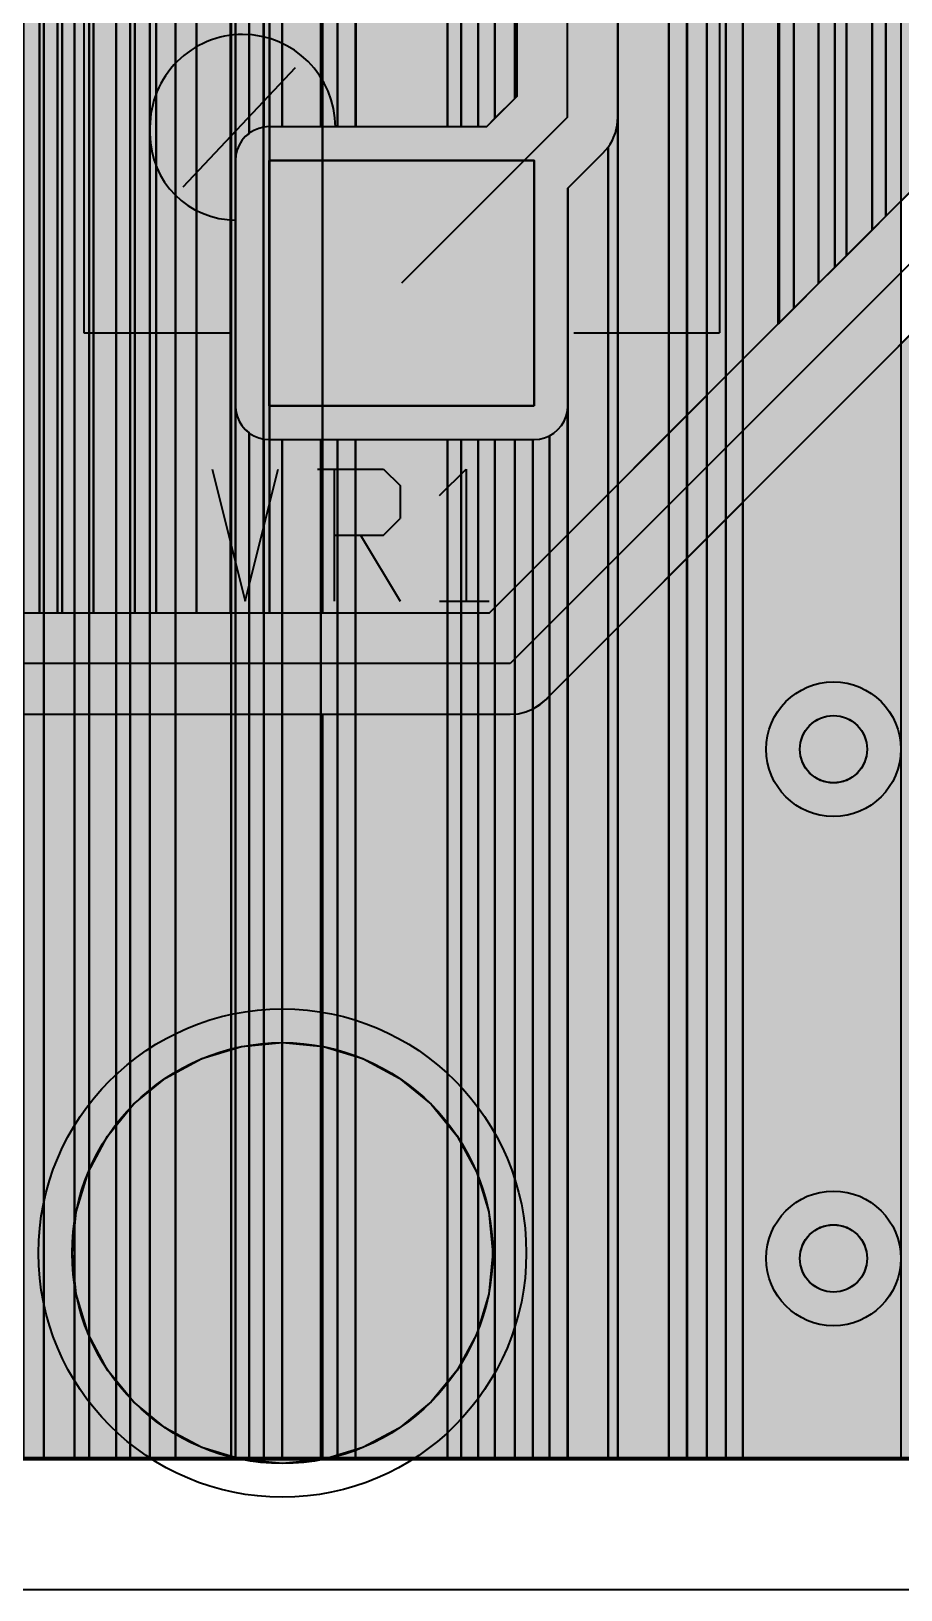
# Model space of a CAD drawing. Header units: millimetres. Extents: x 2 to 110, y 3 to 56.
# Drawn here: x 53.55 to 60.11, y 2.56 to 14.31 of the extents above; entities that cross this region are included whole.
import ezdxf

# ---------------------------------------------------------------- set-up
doc = ezdxf.new("R2010")
doc.units = ezdxf.units.MM
for name, color, linetype in [('bottom_copper', 7, 'Continuous'), ('bottom_silk', 7, 'Continuous'), ('drill_plated', 7, 'Continuous'), ('outline', 7, 'Continuous'), ('top_copper', 7, 'Continuous'), ('top_silk', 7, 'Continuous')]:
    doc.layers.add(name, color=color, linetype=linetype)

# ---------------------------------------------------------------- blocks, each defined once
blk = doc.blocks.new('Block31007')
at = {"layer": 'bottom_copper', "lineweight": 40}
blk.add_hatch(color=7, dxfattribs=at).paths.add_polyline_path([(0, 0), (-5.282, 0), (-5.282, 5.625), (-3.88, 5.625), (-3.865, 5.624), (-3.806, 5.628), (-3.747, 5.643), (-3.692, 5.665), (-3.641, 5.697), (-3.595, 5.736), (-3.585, 5.747), (-0.05, 9.282), (-0.039, 9.292), (0, 9.337), (0, 0)], flags=0)
at = {"layer": 'bottom_copper', "color": 7, "lineweight": 40}
blk.add_lwpolyline([(0, 0), (-5.282, 0), (-5.282, 5.625), (-3.88, 5.625), (-3.865, 5.624), (-3.806, 5.628), (-3.747, 5.643), (-3.692, 5.665), (-3.641, 5.697), (-3.595, 5.736), (-3.585, 5.747), (-0.05, 9.282), (-0.039, 9.292), (0, 9.337), (0, 0)], close=True, dxfattribs=at)
blk = doc.blocks.new('Block32662')
at = {"layer": 'bottom_copper', "lineweight": 40}
for points in [[(0, 0), (-2.181, -2.181), (-3.44, -2.181), (-3.44, 42.867), (0, 42.867), (0, 0)], [(0.006, 0.006), (0, 0), (0, 41.252), (0.006, 41.179), (0.006, 0.006)], [(0.117, 0.117), (0.006, 0.006), (0.006, 33.76), (0.018, 33.601), (0.056, 33.445), (0.117, 33.297), (0.117, 0.117)], [(0.304, 0.304), (0.117, 0.117), (0.117, 33.297), (0.2, 33.161), (0.304, 33.039), (0.304, 0.304)], [(0.426, 0.426), (0.304, 0.304), (0.304, 33.039), (0.426, 32.935), (0.426, 0.426)], [(0.514, 0.514), (0.426, 0.426), (0.426, 32.935), (0.514, 32.882), (0.514, 0.514)], [(0.708, 0.708), (0.514, 0.514), (0.514, 12.932), (0.526, 12.773), (0.564, 12.617), (0.625, 12.469), (0.708, 12.333), (0.708, 0.708)], [(0.812, 0.812), (0.708, 0.708), (0.708, 12.333), (0.812, 12.211), (0.812, 0.812)], [(1.025, 1.025), (0.812, 0.812), (0.812, 12.211), (0.934, 12.107), (1.025, 12.052), (1.025, 1.025)]]:
    blk.add_hatch(color=7, dxfattribs=at).paths.add_polyline_path(points, flags=0)
at = {"layer": 'bottom_copper', "color": 7, "lineweight": 40}
for points in [[(0, 0), (-2.181, -2.181), (-3.44, -2.181), (-3.44, 42.867), (0, 42.867), (0, 0)], [(0.006, 0.006), (0, 0), (0, 41.252), (0.006, 41.179), (0.006, 0.006)], [(0.117, 0.117), (0.006, 0.006), (0.006, 33.76), (0.018, 33.601), (0.056, 33.445), (0.117, 33.297), (0.117, 0.117)], [(0.304, 0.304), (0.117, 0.117), (0.117, 33.297), (0.2, 33.161), (0.304, 33.039), (0.304, 0.304)], [(0.426, 0.426), (0.304, 0.304), (0.304, 33.039), (0.426, 32.935), (0.426, 0.426)], [(0.514, 0.514), (0.426, 0.426), (0.426, 32.935), (0.514, 32.882), (0.514, 0.514)], [(0.708, 0.708), (0.514, 0.514), (0.514, 12.932), (0.526, 12.773), (0.564, 12.617), (0.625, 12.469), (0.708, 12.333), (0.708, 0.708)], [(0.812, 0.812), (0.708, 0.708), (0.708, 12.333), (0.812, 12.211), (0.812, 0.812)], [(1.025, 1.025), (0.812, 0.812), (0.812, 12.211), (0.934, 12.107), (1.025, 12.052), (1.025, 1.025)]]:
    blk.add_lwpolyline(points, close=True, dxfattribs=at)
blk = doc.blocks.new('Block32847')
at = {"layer": 'bottom_copper', "lineweight": 40}
for points in [[(1.2554, 0), (0.8566, 0), (0.8566, 45.048), (1.2554, 45.048), (1.2554, 0)], [(0.8566, 0), (0.8099, 0), (0.8099, 21.0721), (0.8472, 21.2276), (0.8566, 21.387), (0.8566, 0)], [(0.8099, 0), (0.5612, 0), (0.5612, 20.6664), (0.6651, 20.788), (0.7487, 20.9243), (0.8099, 21.0721), (0.8099, 0)], [(0.5612, 0), (0.3033, 0), (0.3033, 20.4789), (0.4396, 20.5625), (0.5612, 20.6664), (0.5612, 0)], [(0.3033, 0), (0, 0), (0, 20.3804), (0.1555, 20.4177), (0.3033, 20.4789), (0.3033, 0)], [(0, 0), (-0.161, 0), (-0.161, 20.368), (-0.1594, 20.3679), (0, 20.3804), (0, 0)]]:
    blk.add_hatch(color=7, dxfattribs=at).paths.add_polyline_path(points, flags=0)
at = {"layer": 'bottom_copper', "color": 7, "lineweight": 40}
for points in [[(1.2554, 0), (0.8566, 0), (0.8566, 45.048), (1.2554, 45.048), (1.2554, 0)], [(0.8566, 0), (0.8099, 0), (0.8099, 21.0721), (0.8472, 21.2276), (0.8566, 21.387), (0.8566, 0)], [(0.8099, 0), (0.5612, 0), (0.5612, 20.6664), (0.6651, 20.788), (0.7487, 20.9243), (0.8099, 21.0721), (0.8099, 0)], [(0.5612, 0), (0.3033, 0), (0.3033, 20.4789), (0.4396, 20.5625), (0.5612, 20.6664), (0.5612, 0)], [(0.3033, 0), (0, 0), (0, 20.3804), (0.1555, 20.4177), (0.3033, 20.4789), (0.3033, 0)], [(0, 0), (-0.161, 0), (-0.161, 20.368), (-0.1594, 20.3679), (0, 20.3804), (0, 0)]]:
    blk.add_lwpolyline(points, close=True, dxfattribs=at)
blk = doc.blocks.new('Block33519')
at = {"layer": 'bottom_copper', "lineweight": 40}
for points in [[(1.012, 0), (0.777, 0), (0.777, 20.532), (0.864, 20.479), (1.012, 20.418), (1.012, 0)], [(1.325, 0), (1.012, 0), (1.012, 20.418), (1.167, 20.38), (1.325, 20.368), (1.325, 0)], [(0.777, 0), (0.741, 0), (0.741, 13.369), (0.77, 13.485), (0.777, 13.605), (0.777, 0)], [(0.741, 0), (0.606, 0), (0.606, 13.124), (0.633, 13.156), (0.696, 13.258), (0.741, 13.369), (0.741, 0)], [(0.606, 0), (0.464, 0), (0.464, 12.987), (0.555, 13.065), (0.606, 13.124), (0.606, 0)]]:
    blk.add_hatch(color=7, dxfattribs=at).paths.add_polyline_path(points, flags=0)
at = {"layer": 'bottom_copper', "color": 7, "lineweight": 40}
for points in [[(1.012, 0), (0.777, 0), (0.777, 20.532), (0.864, 20.479), (1.012, 20.418), (1.012, 0)], [(1.325, 0), (1.012, 0), (1.012, 20.418), (1.167, 20.38), (1.325, 20.368), (1.325, 0)], [(0.777, 0), (0.741, 0), (0.741, 13.369), (0.77, 13.485), (0.777, 13.605), (0.777, 0)], [(0.741, 0), (0.606, 0), (0.606, 13.124), (0.633, 13.156), (0.696, 13.258), (0.741, 13.369), (0.741, 0)], [(0.606, 0), (0.464, 0), (0.464, 12.987), (0.555, 13.065), (0.606, 13.124), (0.606, 0)]]:
    blk.add_lwpolyline(points, close=True, dxfattribs=at)
blk = doc.blocks.new('Block93553')
at = {"layer": 'top_copper', "lineweight": 40}
for points in [[(0.288, 0), (0.138, 0), (0.138, 14.356), (0.172, 14.335), (0.209, 14.32), (0.248, 14.31), (0.288, 14.307), (0.288, 0)], [(0.521, 0), (0.288, 0), (0.288, 14.307), (0.298, 14.308), (0.521, 14.308), (0.521, 0)], [(3.335, 10.039), (2.645, 10.039), (2.645, 14.308), (3.335, 14.308), (3.335, 10.039)], [(0.632, 0), (0.521, 0), (0.521, 12.848), (0.525, 12.788), (0.538, 12.73), (0.562, 12.675), (0.593, 12.623), (0.632, 12.578), (0.632, 0)], [(0.835, 0), (0.632, 0), (0.632, 12.578), (0.655, 12.558), (0.669, 12.543), (0.835, 12.376), (0.835, 0)], [(5.294, 0), (5.145, 0), (5.145, 11.629), (5.294, 11.629), (5.294, 0)], [(5.438, 0), (5.294, 0), (5.294, 11.629), (5.438, 11.629), (5.438, 0)], [(5.565, 0), (5.438, 0), (5.438, 11.629), (5.565, 11.629), (5.565, 0)], [(6.759, 0), (5.565, 0), (5.565, 11.629), (6.759, 11.629), (6.759, 0)], [(0.94, 0), (0.835, 0), (0.835, 11.085), (0.838, 11.045), (0.848, 11.006), (0.863, 10.969), (0.884, 10.935), (0.91, 10.905), (0.94, 10.879), (0.94, 0)], [(2.645, 10.039), (2.642, 10.039), (2.642, 11.045), (2.645, 11.085), (2.645, 10.039)], [(3.44, 10.039), (3.335, 10.039), (3.335, 11.085), (3.338, 11.045), (3.348, 11.006), (3.363, 10.969), (3.384, 10.935), (3.41, 10.905), (3.44, 10.879), (3.44, 10.039)], [(5.145, 0), (5.142, 0), (5.142, 11.045), (5.145, 11.085), (5.145, 0)], [(2.642, 10.039), (2.506, 10.039), (2.506, 10.858), (2.54, 10.879), (2.57, 10.905), (2.596, 10.935), (2.617, 10.969), (2.632, 11.006), (2.642, 11.045), (2.642, 10.039)], [(5.142, 0), (5.006, 0), (5.006, 10.858), (5.04, 10.879), (5.07, 10.905), (5.096, 10.935), (5.117, 10.969), (5.132, 11.006), (5.142, 11.045), (5.142, 0)], [(1.09, 0), (0.94, 0), (0.94, 10.879), (0.974, 10.858), (1.011, 10.843), (1.05, 10.833), (1.09, 10.83), (1.09, 0)], [(1.283, 0), (1.09, 0), (1.09, 10.83), (1.1, 10.831), (1.283, 10.831), (1.283, 0)], [(1.704, 0), (1.283, 0), (1.283, 10.831), (1.704, 10.831), (1.704, 0)], [(1.735, 0), (1.704, 0), (1.704, 10.831), (1.735, 10.831), (1.735, 0)], [(1.838, 9.989), (1.81, 9.965), (1.784, 9.935), (1.763, 9.901), (1.748, 9.864), (1.738, 9.825), (1.735, 9.785), (1.735, 10.831), (1.838, 10.831), (1.838, 9.989)], [(1.95, 10.037), (1.911, 10.027), (1.874, 10.012), (1.84, 9.991), (1.838, 9.989), (1.838, 10.831), (1.95, 10.831), (1.95, 10.037)], [(2.088, 10.039), (2, 10.039), (1.99, 10.04), (1.95, 10.037), (1.95, 10.831), (2.088, 10.831), (2.088, 10.039)], [(2.38, 10.039), (2.088, 10.039), (2.088, 10.831), (2.38, 10.831), (2.38, 10.039)], [(2.506, 10.039), (2.38, 10.039), (2.38, 10.831), (2.39, 10.83), (2.43, 10.833), (2.469, 10.843), (2.506, 10.858), (2.506, 10.039)], [(3.568, 10.039), (3.44, 10.039), (3.44, 10.879), (3.474, 10.858), (3.511, 10.843), (3.55, 10.833), (3.568, 10.832), (3.568, 10.039)], [(3.694, 10.103), (3.63, 10.039), (3.568, 10.039), (3.568, 10.832), (3.59, 10.83), (3.6, 10.831), (3.694, 10.831), (3.694, 10.103)], [(3.844, 10.253), (3.694, 10.103), (3.694, 10.831), (3.844, 10.831), (3.844, 10.253)], [(3.859, 10.268), (3.844, 10.253), (3.844, 10.831), (3.859, 10.831), (3.859, 10.268)], [(4.622, 10.11), (4.621, 10.125), (4.621, 10.831), (4.622, 10.831), (4.622, 10.11)], [(5.006, 0), (4.622, 0), (4.622, 10.831), (4.88, 10.831), (4.89, 10.83), (4.93, 10.833), (4.969, 10.843), (5.006, 10.858), (5.006, 0)], [(4.622, 0), (4.549, 0), (4.549, 9.885), (4.563, 9.908), (4.581, 9.937), (4.59, 9.958), (4.604, 9.992), (4.607, 10.006), (4.618, 10.05), (4.622, 10.11), (4.622, 0)], [(4.549, 0), (4.245, 0), (4.245, 9.576), (4.499, 9.83), (4.51, 9.84), (4.549, 9.885), (4.549, 0)], [(1.736, 7.945), (1.735, 7.935), (1.735, 9.785), (1.736, 9.775), (1.736, 7.945)], [(4.245, 7.935), (4.244, 7.945), (4.244, 9.575), (4.245, 9.576), (4.245, 7.935)], [(1.838, 0), (1.735, 0), (1.735, 7.935), (1.738, 7.895), (1.748, 7.856), (1.763, 7.819), (1.784, 7.785), (1.81, 7.755), (1.838, 7.731), (1.838, 0)], [(4.242, 0), (4.106, 0), (4.106, 7.708), (4.14, 7.729), (4.17, 7.755), (4.196, 7.785), (4.217, 7.819), (4.232, 7.856), (4.242, 7.895), (4.242, 0)], [(4.245, 0), (4.242, 0), (4.242, 7.895), (4.245, 7.935), (4.245, 0)], [(1.95, 0), (1.838, 0), (1.838, 7.731), (1.84, 7.729), (1.874, 7.708), (1.911, 7.693), (1.95, 7.683), (1.95, 0)], [(2.088, 0), (1.95, 0), (1.95, 7.683), (1.99, 7.68), (2, 7.681), (2.088, 7.681), (2.088, 0)], [(2.38, 0), (2.088, 0), (2.088, 7.681), (2.38, 7.681), (2.38, 0)], [(2.506, 0), (2.38, 0), (2.38, 7.681), (2.506, 7.681), (2.506, 0)], [(2.642, 0), (2.506, 0), (2.506, 7.681), (2.642, 7.681), (2.642, 0)], [(3.335, 0), (2.642, 0), (2.642, 7.681), (3.335, 7.681), (3.335, 0)], [(3.44, 0), (3.335, 0), (3.335, 7.681), (3.44, 7.681), (3.44, 0)], [(3.568, 0), (3.44, 0), (3.44, 7.681), (3.568, 7.681), (3.568, 0)], [(3.694, 0), (3.568, 0), (3.568, 7.681), (3.694, 7.681), (3.694, 0)], [(3.844, 0), (3.694, 0), (3.694, 7.681), (3.844, 7.681), (3.844, 0)], [(3.98, 0), (3.844, 0), (3.844, 7.681), (3.98, 7.681), (3.98, 0)], [(4.106, 0), (3.98, 0), (3.98, 7.681), (3.99, 7.68), (4.03, 7.683), (4.069, 7.693), (4.106, 7.708), (4.106, 0)]]:
    blk.add_hatch(color=7, dxfattribs=at).paths.add_polyline_path(points, flags=0)
at = {"layer": 'top_copper', "color": 7, "lineweight": 40}
for points in [[(0.288, 0), (0.138, 0), (0.138, 14.356), (0.172, 14.335), (0.209, 14.32), (0.248, 14.31), (0.288, 14.307), (0.288, 0)], [(0.521, 0), (0.288, 0), (0.288, 14.307), (0.298, 14.308), (0.521, 14.308), (0.521, 0)], [(3.335, 10.039), (2.645, 10.039), (2.645, 14.308), (3.335, 14.308), (3.335, 10.039)], [(0.632, 0), (0.521, 0), (0.521, 12.848), (0.525, 12.788), (0.538, 12.73), (0.562, 12.675), (0.593, 12.623), (0.632, 12.578), (0.632, 0)], [(0.835, 0), (0.632, 0), (0.632, 12.578), (0.655, 12.558), (0.669, 12.543), (0.835, 12.376), (0.835, 0)], [(5.294, 0), (5.145, 0), (5.145, 11.629), (5.294, 11.629), (5.294, 0)], [(5.438, 0), (5.294, 0), (5.294, 11.629), (5.438, 11.629), (5.438, 0)], [(5.565, 0), (5.438, 0), (5.438, 11.629), (5.565, 11.629), (5.565, 0)], [(6.759, 0), (5.565, 0), (5.565, 11.629), (6.759, 11.629), (6.759, 0)], [(0.94, 0), (0.835, 0), (0.835, 11.085), (0.838, 11.045), (0.848, 11.006), (0.863, 10.969), (0.884, 10.935), (0.91, 10.905), (0.94, 10.879), (0.94, 0)], [(2.645, 10.039), (2.642, 10.039), (2.642, 11.045), (2.645, 11.085), (2.645, 10.039)], [(3.44, 10.039), (3.335, 10.039), (3.335, 11.085), (3.338, 11.045), (3.348, 11.006), (3.363, 10.969), (3.384, 10.935), (3.41, 10.905), (3.44, 10.879), (3.44, 10.039)], [(5.145, 0), (5.142, 0), (5.142, 11.045), (5.145, 11.085), (5.145, 0)], [(2.642, 10.039), (2.506, 10.039), (2.506, 10.858), (2.54, 10.879), (2.57, 10.905), (2.596, 10.935), (2.617, 10.969), (2.632, 11.006), (2.642, 11.045), (2.642, 10.039)], [(5.142, 0), (5.006, 0), (5.006, 10.858), (5.04, 10.879), (5.07, 10.905), (5.096, 10.935), (5.117, 10.969), (5.132, 11.006), (5.142, 11.045), (5.142, 0)], [(1.09, 0), (0.94, 0), (0.94, 10.879), (0.974, 10.858), (1.011, 10.843), (1.05, 10.833), (1.09, 10.83), (1.09, 0)], [(1.283, 0), (1.09, 0), (1.09, 10.83), (1.1, 10.831), (1.283, 10.831), (1.283, 0)], [(1.704, 0), (1.283, 0), (1.283, 10.831), (1.704, 10.831), (1.704, 0)], [(1.735, 0), (1.704, 0), (1.704, 10.831), (1.735, 10.831), (1.735, 0)], [(1.838, 9.989), (1.81, 9.965), (1.784, 9.935), (1.763, 9.901), (1.748, 9.864), (1.738, 9.825), (1.735, 9.785), (1.735, 10.831), (1.838, 10.831), (1.838, 9.989)], [(1.95, 10.037), (1.911, 10.027), (1.874, 10.012), (1.84, 9.991), (1.838, 9.989), (1.838, 10.831), (1.95, 10.831), (1.95, 10.037)], [(2.088, 10.039), (2, 10.039), (1.99, 10.04), (1.95, 10.037), (1.95, 10.831), (2.088, 10.831), (2.088, 10.039)], [(2.38, 10.039), (2.088, 10.039), (2.088, 10.831), (2.38, 10.831), (2.38, 10.039)], [(2.506, 10.039), (2.38, 10.039), (2.38, 10.831), (2.39, 10.83), (2.43, 10.833), (2.469, 10.843), (2.506, 10.858), (2.506, 10.039)], [(3.568, 10.039), (3.44, 10.039), (3.44, 10.879), (3.474, 10.858), (3.511, 10.843), (3.55, 10.833), (3.568, 10.832), (3.568, 10.039)], [(3.694, 10.103), (3.63, 10.039), (3.568, 10.039), (3.568, 10.832), (3.59, 10.83), (3.6, 10.831), (3.694, 10.831), (3.694, 10.103)], [(3.844, 10.253), (3.694, 10.103), (3.694, 10.831), (3.844, 10.831), (3.844, 10.253)], [(3.859, 10.268), (3.844, 10.253), (3.844, 10.831), (3.859, 10.831), (3.859, 10.268)], [(4.622, 10.11), (4.621, 10.125), (4.621, 10.831), (4.622, 10.831), (4.622, 10.11)], [(5.006, 0), (4.622, 0), (4.622, 10.831), (4.88, 10.831), (4.89, 10.83), (4.93, 10.833), (4.969, 10.843), (5.006, 10.858), (5.006, 0)], [(4.622, 0), (4.549, 0), (4.549, 9.885), (4.563, 9.908), (4.581, 9.937), (4.59, 9.958), (4.604, 9.992), (4.607, 10.006), (4.618, 10.05), (4.622, 10.11), (4.622, 0)], [(4.549, 0), (4.245, 0), (4.245, 9.576), (4.499, 9.83), (4.51, 9.84), (4.549, 9.885), (4.549, 0)], [(1.736, 7.945), (1.735, 7.935), (1.735, 9.785), (1.736, 9.775), (1.736, 7.945)], [(4.245, 7.935), (4.244, 7.945), (4.244, 9.575), (4.245, 9.576), (4.245, 7.935)], [(1.838, 0), (1.735, 0), (1.735, 7.935), (1.738, 7.895), (1.748, 7.856), (1.763, 7.819), (1.784, 7.785), (1.81, 7.755), (1.838, 7.731), (1.838, 0)], [(4.242, 0), (4.106, 0), (4.106, 7.708), (4.14, 7.729), (4.17, 7.755), (4.196, 7.785), (4.217, 7.819), (4.232, 7.856), (4.242, 7.895), (4.242, 0)], [(4.245, 0), (4.242, 0), (4.242, 7.895), (4.245, 7.935), (4.245, 0)], [(1.95, 0), (1.838, 0), (1.838, 7.731), (1.84, 7.729), (1.874, 7.708), (1.911, 7.693), (1.95, 7.683), (1.95, 0)], [(2.088, 0), (1.95, 0), (1.95, 7.683), (1.99, 7.68), (2, 7.681), (2.088, 7.681), (2.088, 0)], [(2.38, 0), (2.088, 0), (2.088, 7.681), (2.38, 7.681), (2.38, 0)], [(2.506, 0), (2.38, 0), (2.38, 7.681), (2.506, 7.681), (2.506, 0)], [(2.642, 0), (2.506, 0), (2.506, 7.681), (2.642, 7.681), (2.642, 0)], [(3.335, 0), (2.642, 0), (2.642, 7.681), (3.335, 7.681), (3.335, 0)], [(3.44, 0), (3.335, 0), (3.335, 7.681), (3.44, 7.681), (3.44, 0)], [(3.568, 0), (3.44, 0), (3.44, 7.681), (3.568, 7.681), (3.568, 0)], [(3.694, 0), (3.568, 0), (3.568, 7.681), (3.694, 7.681), (3.694, 0)], [(3.844, 0), (3.694, 0), (3.694, 7.681), (3.844, 7.681), (3.844, 0)], [(3.98, 0), (3.844, 0), (3.844, 7.681), (3.98, 7.681), (3.98, 0)], [(4.106, 0), (3.98, 0), (3.98, 7.681), (3.99, 7.68), (4.03, 7.683), (4.069, 7.693), (4.106, 7.708), (4.106, 0)]]:
    blk.add_lwpolyline(points, close=True, dxfattribs=at)

msp = doc.modelspace()

# ---------------------------------------------------------------- hatches: boundary and pattern name
at = {"layer": 'bottom_copper', "lineweight": 40}
for points in [[(55.747, 3.538), (52.844, 3.538), (52.844, 9.163), (55.747, 9.163), (55.747, 3.538)], [(59.853, 8.848), (59.839, 8.801), (59.815, 8.757), (59.784, 8.718), (59.745, 8.687), (59.701, 8.663), (59.654, 8.649), (59.604, 8.644), (59.554, 8.649), (59.507, 8.663), (59.463, 8.687), (59.424, 8.718), (59.393, 8.757), (59.369, 8.801), (59.355, 8.848), (59.35, 8.898), (59.355, 8.948), (59.369, 8.995), (59.393, 9.039), (59.424, 9.078), (59.463, 9.109), (59.507, 9.133), (59.554, 9.147), (59.604, 9.152), (59.654, 9.147), (59.701, 9.133), (59.745, 9.109), (59.784, 9.078), (59.815, 9.039), (59.839, 8.995), (59.853, 8.948), (59.858, 8.898), (59.853, 8.848)], [(57.001, 4.788), (56.911, 4.49), (56.764, 4.216), (56.567, 3.975), (56.326, 3.778), (56.052, 3.631), (55.754, 3.541), (55.444, 3.51), (55.134, 3.541), (54.836, 3.631), (54.562, 3.778), (54.321, 3.975), (54.124, 4.216), (53.977, 4.49), (53.887, 4.788), (53.856, 5.098), (53.887, 5.408), (53.977, 5.706), (54.124, 5.98), (54.321, 6.221), (54.562, 6.418), (54.836, 6.565), (55.134, 6.655), (55.444, 6.686), (55.754, 6.655), (56.052, 6.565), (56.326, 6.418), (56.567, 6.221), (56.764, 5.98), (56.911, 5.706), (57.001, 5.408), (57.032, 5.098), (57.001, 4.788)], [(59.853, 5.008), (59.839, 4.961), (59.815, 4.917), (59.784, 4.878), (59.745, 4.847), (59.701, 4.823), (59.654, 4.809), (59.604, 4.804), (59.554, 4.809), (59.507, 4.823), (59.463, 4.847), (59.424, 4.878), (59.393, 4.917), (59.369, 4.961), (59.355, 5.008), (59.35, 5.058), (59.355, 5.108), (59.369, 5.155), (59.393, 5.199), (59.424, 5.238), (59.463, 5.269), (59.507, 5.293), (59.554, 5.307), (59.604, 5.312), (59.654, 5.307), (59.701, 5.293), (59.745, 5.269), (59.784, 5.238), (59.815, 5.199), (59.839, 5.155), (59.853, 5.108), (59.858, 5.058), (59.853, 5.008)]]:
    msp.add_hatch(color=7, dxfattribs=at).paths.add_polyline_path(points, flags=0)
at = {"layer": 'drill_plated', "lineweight": 40}
for points in [[(59.853, 8.848), (59.839, 8.801), (59.815, 8.757), (59.784, 8.718), (59.745, 8.687), (59.701, 8.663), (59.654, 8.649), (59.604, 8.644), (59.554, 8.649), (59.507, 8.663), (59.463, 8.687), (59.424, 8.718), (59.393, 8.757), (59.369, 8.801), (59.355, 8.848), (59.35, 8.898), (59.355, 8.948), (59.369, 8.995), (59.393, 9.039), (59.424, 9.078), (59.463, 9.109), (59.507, 9.133), (59.554, 9.147), (59.604, 9.152), (59.654, 9.147), (59.701, 9.133), (59.745, 9.109), (59.784, 9.078), (59.815, 9.039), (59.839, 8.995), (59.853, 8.948), (59.858, 8.898), (59.853, 8.848)], [(57.001, 4.788), (56.911, 4.49), (56.764, 4.216), (56.567, 3.975), (56.326, 3.778), (56.052, 3.631), (55.754, 3.541), (55.444, 3.51), (55.134, 3.541), (54.836, 3.631), (54.562, 3.778), (54.321, 3.975), (54.124, 4.216), (53.977, 4.49), (53.887, 4.788), (53.856, 5.098), (53.887, 5.408), (53.977, 5.706), (54.124, 5.98), (54.321, 6.221), (54.562, 6.418), (54.836, 6.565), (55.134, 6.655), (55.444, 6.686), (55.754, 6.655), (56.052, 6.565), (56.326, 6.418), (56.567, 6.221), (56.764, 5.98), (56.911, 5.706), (57.001, 5.408), (57.032, 5.098), (57.001, 4.788)], [(59.853, 5.008), (59.839, 4.961), (59.815, 4.917), (59.784, 4.878), (59.745, 4.847), (59.701, 4.823), (59.654, 4.809), (59.604, 4.804), (59.554, 4.809), (59.507, 4.823), (59.463, 4.847), (59.424, 4.878), (59.393, 4.917), (59.369, 4.961), (59.355, 5.008), (59.35, 5.058), (59.355, 5.108), (59.369, 5.155), (59.393, 5.199), (59.424, 5.238), (59.463, 5.269), (59.507, 5.293), (59.554, 5.307), (59.604, 5.312), (59.654, 5.307), (59.701, 5.293), (59.745, 5.269), (59.784, 5.238), (59.815, 5.199), (59.839, 5.155), (59.853, 5.108), (59.858, 5.058), (59.853, 5.008)]]:
    msp.add_hatch(color=7, dxfattribs=at).paths.add_polyline_path(points, flags=0)
at = {"layer": 'top_copper', "lineweight": 40}
for points in [[(57.344, 11.489), (55.344, 11.489), (55.344, 13.339), (57.344, 13.339), (57.344, 11.489)], [(59.853, 8.848), (59.839, 8.801), (59.815, 8.757), (59.784, 8.718), (59.745, 8.687), (59.701, 8.663), (59.654, 8.649), (59.604, 8.644), (59.554, 8.649), (59.507, 8.663), (59.463, 8.687), (59.424, 8.718), (59.393, 8.757), (59.369, 8.801), (59.355, 8.848), (59.35, 8.898), (59.355, 8.948), (59.369, 8.995), (59.393, 9.039), (59.424, 9.078), (59.463, 9.109), (59.507, 9.133), (59.554, 9.147), (59.604, 9.152), (59.654, 9.147), (59.701, 9.133), (59.745, 9.109), (59.784, 9.078), (59.815, 9.039), (59.839, 8.995), (59.853, 8.948), (59.858, 8.898), (59.853, 8.848)], [(57.001, 4.788), (56.911, 4.49), (56.764, 4.216), (56.567, 3.975), (56.326, 3.778), (56.052, 3.631), (55.754, 3.541), (55.444, 3.51), (55.134, 3.541), (54.836, 3.631), (54.562, 3.778), (54.321, 3.975), (54.124, 4.216), (53.977, 4.49), (53.887, 4.788), (53.856, 5.098), (53.887, 5.408), (53.977, 5.706), (54.124, 5.98), (54.321, 6.221), (54.562, 6.418), (54.836, 6.565), (55.134, 6.655), (55.444, 6.686), (55.754, 6.655), (56.052, 6.565), (56.326, 6.418), (56.567, 6.221), (56.764, 5.98), (56.911, 5.706), (57.001, 5.408), (57.032, 5.098), (57.001, 4.788)], [(59.853, 5.008), (59.839, 4.961), (59.815, 4.917), (59.784, 4.878), (59.745, 4.847), (59.701, 4.823), (59.654, 4.809), (59.604, 4.804), (59.554, 4.809), (59.507, 4.823), (59.463, 4.847), (59.424, 4.878), (59.393, 4.917), (59.369, 4.961), (59.355, 5.008), (59.35, 5.058), (59.355, 5.108), (59.369, 5.155), (59.393, 5.199), (59.424, 5.238), (59.463, 5.269), (59.507, 5.293), (59.554, 5.307), (59.604, 5.312), (59.654, 5.307), (59.701, 5.293), (59.745, 5.269), (59.784, 5.238), (59.815, 5.199), (59.839, 5.155), (59.853, 5.108), (59.858, 5.058), (59.853, 5.008)]]:
    msp.add_hatch(color=7, dxfattribs=at).paths.add_polyline_path(points, flags=0)

# ---------------------------------------------------------------- linework, layer by layer
at = {"layer": 'bottom_copper', "color": 7, "lineweight": 40}
for p, q in [((55.747, 9.925), (55.747, 54.973)), ((55.747, 54.973), (55.747, 9.925)), ((54.33, 9.925), (54.33, 30.293)), ((54.33, 30.293), (54.33, 9.925)), ((60.268, 13.187), (57.006, 9.925)), ((60.72, 13.1), (57.164, 9.544)), ((57.444, 9.285), (60.979, 12.82)), ((54.33, 9.925), (52.844, 9.925)), ((55.747, 9.925), (54.33, 9.925)), ((57.006, 9.925), (55.747, 9.925)), ((57.164, 9.544), (49.29, 9.544)), ((57.224, 9.166), (57.282, 9.181)), ((57.282, 9.181), (57.337, 9.204)), ((57.337, 9.204), (57.389, 9.235)), ((57.389, 9.235), (57.434, 9.274)), ((57.434, 9.274), (57.444, 9.285)), ((52.844, 9.163), (55.747, 9.163)), ((55.747, 3.538), (55.747, 9.163)), ((55.747, 9.163), (57.149, 9.163)), ((55.747, 9.163), (55.747, 3.538)), ((57.149, 9.163), (57.164, 9.162)), ((57.164, 9.162), (57.224, 9.166)), ((57.224, 9.166), (57.224, 9.166)), ((55.747, 3.538), (52.844, 3.538)), ((62.242, 3.538), (55.747, 3.538))]:
    msp.add_line(p, q, dxfattribs=at)
for points in [[(55.747, 3.538), (52.844, 3.538), (52.844, 9.163), (55.747, 9.163), (55.747, 3.538)], [(59.853, 8.848), (59.839, 8.801), (59.815, 8.757), (59.784, 8.718), (59.745, 8.687), (59.701, 8.663), (59.654, 8.649), (59.604, 8.644), (59.554, 8.649), (59.507, 8.663), (59.463, 8.687), (59.424, 8.718), (59.393, 8.757), (59.369, 8.801), (59.355, 8.848), (59.35, 8.898), (59.355, 8.948), (59.369, 8.995), (59.393, 9.039), (59.424, 9.078), (59.463, 9.109), (59.507, 9.133), (59.554, 9.147), (59.604, 9.152), (59.654, 9.147), (59.701, 9.133), (59.745, 9.109), (59.784, 9.078), (59.815, 9.039), (59.839, 8.995), (59.853, 8.948), (59.858, 8.898), (59.853, 8.848)], [(57.001, 4.788), (56.911, 4.49), (56.764, 4.216), (56.567, 3.975), (56.326, 3.778), (56.052, 3.631), (55.754, 3.541), (55.444, 3.51), (55.134, 3.541), (54.836, 3.631), (54.562, 3.778), (54.321, 3.975), (54.124, 4.216), (53.977, 4.49), (53.887, 4.788), (53.856, 5.098), (53.887, 5.408), (53.977, 5.706), (54.124, 5.98), (54.321, 6.221), (54.562, 6.418), (54.836, 6.565), (55.134, 6.655), (55.444, 6.686), (55.754, 6.655), (56.052, 6.565), (56.326, 6.418), (56.567, 6.221), (56.764, 5.98), (56.911, 5.706), (57.001, 5.408), (57.032, 5.098), (57.001, 4.788)], [(59.853, 5.008), (59.839, 4.961), (59.815, 4.917), (59.784, 4.878), (59.745, 4.847), (59.701, 4.823), (59.654, 4.809), (59.604, 4.804), (59.554, 4.809), (59.507, 4.823), (59.463, 4.847), (59.424, 4.878), (59.393, 4.917), (59.369, 4.961), (59.355, 5.008), (59.35, 5.058), (59.355, 5.108), (59.369, 5.155), (59.393, 5.199), (59.424, 5.238), (59.463, 5.269), (59.507, 5.293), (59.554, 5.307), (59.604, 5.312), (59.654, 5.307), (59.701, 5.293), (59.745, 5.269), (59.784, 5.238), (59.815, 5.199), (59.839, 5.155), (59.853, 5.108), (59.858, 5.058), (59.853, 5.008)]]:
    msp.add_lwpolyline(points, close=True, dxfattribs=at)
for centre, major_axis in [((59.604, 8.898), (0.508, 0)), ((59.604, 8.898), (0.254, 0)), ((55.444, 5.098), (1.841, 0)), ((55.444, 5.098), (1.587, 0)), ((59.604, 5.058), (0.508, 0)), ((59.604, 5.058), (0.254, 0))]:
    msp.add_ellipse(centre, major_axis=major_axis, ratio=1, dxfattribs=at)
at = {"layer": 'bottom_silk', "color": 7, "lineweight": 40}
msp.add_line((110.054, 2.558), (2.104, 2.558), dxfattribs=at)
at = {"layer": 'drill_plated', "color": 7, "lineweight": 40}
for points in [[(59.853, 8.848), (59.839, 8.801), (59.815, 8.757), (59.784, 8.718), (59.745, 8.687), (59.701, 8.663), (59.654, 8.649), (59.604, 8.644), (59.554, 8.649), (59.507, 8.663), (59.463, 8.687), (59.424, 8.718), (59.393, 8.757), (59.369, 8.801), (59.355, 8.848), (59.35, 8.898), (59.355, 8.948), (59.369, 8.995), (59.393, 9.039), (59.424, 9.078), (59.463, 9.109), (59.507, 9.133), (59.554, 9.147), (59.604, 9.152), (59.654, 9.147), (59.701, 9.133), (59.745, 9.109), (59.784, 9.078), (59.815, 9.039), (59.839, 8.995), (59.853, 8.948), (59.858, 8.898), (59.853, 8.848)], [(57.001, 4.788), (56.911, 4.49), (56.764, 4.216), (56.567, 3.975), (56.326, 3.778), (56.052, 3.631), (55.754, 3.541), (55.444, 3.51), (55.134, 3.541), (54.836, 3.631), (54.562, 3.778), (54.321, 3.975), (54.124, 4.216), (53.977, 4.49), (53.887, 4.788), (53.856, 5.098), (53.887, 5.408), (53.977, 5.706), (54.124, 5.98), (54.321, 6.221), (54.562, 6.418), (54.836, 6.565), (55.134, 6.655), (55.444, 6.686), (55.754, 6.655), (56.052, 6.565), (56.326, 6.418), (56.567, 6.221), (56.764, 5.98), (56.911, 5.706), (57.001, 5.408), (57.032, 5.098), (57.001, 4.788)], [(59.853, 5.008), (59.839, 4.961), (59.815, 4.917), (59.784, 4.878), (59.745, 4.847), (59.701, 4.823), (59.654, 4.809), (59.604, 4.804), (59.554, 4.809), (59.507, 4.823), (59.463, 4.847), (59.424, 4.878), (59.393, 4.917), (59.369, 4.961), (59.355, 5.008), (59.35, 5.058), (59.355, 5.108), (59.369, 5.155), (59.393, 5.199), (59.424, 5.238), (59.463, 5.269), (59.507, 5.293), (59.554, 5.307), (59.604, 5.312), (59.654, 5.307), (59.701, 5.293), (59.745, 5.269), (59.784, 5.238), (59.815, 5.199), (59.839, 5.155), (59.853, 5.108), (59.858, 5.058), (59.853, 5.008)]]:
    msp.add_lwpolyline(points, close=True, dxfattribs=at)
for centre, major_axis in [((59.604, 8.898), (0.254, 0)), ((55.444, 5.098), (1.587, 0)), ((59.604, 5.058), (0.254, 0))]:
    msp.add_ellipse(centre, major_axis=major_axis, ratio=1, dxfattribs=at)
at = {"layer": 'outline', "color": 7, "lineweight": 40}
msp.add_line((110.054, 2.558), (2.104, 2.558), dxfattribs=at)
at = {"layer": 'top_copper', "color": 7, "lineweight": 40}
for p, q in [((57.594, 15.564), (57.594, 13.664)), ((57.213, 14.385), (57.213, 13.822)), ((57.975, 13.679), (57.975, 14.385)), ((57.213, 13.822), (56.984, 13.593)), ((57.594, 13.664), (56.344, 12.414)), ((57.972, 13.604), (57.976, 13.664)), ((57.976, 13.664), (57.975, 13.679)), ((55.194, 13.545), (55.164, 13.519)), ((55.228, 13.566), (55.194, 13.545)), ((55.265, 13.581), (55.228, 13.566)), ((55.304, 13.591), (55.265, 13.581)), ((55.344, 13.594), (55.304, 13.591)), ((55.304, 13.591), (55.304, 13.591)), ((55.354, 13.593), (55.344, 13.594)), ((56.984, 13.593), (55.354, 13.593)), ((57.944, 13.512), (57.958, 13.546)), ((57.958, 13.546), (57.961, 13.56)), ((57.961, 13.56), (57.972, 13.604)), ((55.102, 13.418), (55.092, 13.379)), ((55.117, 13.455), (55.102, 13.418)), ((55.138, 13.489), (55.117, 13.455)), ((55.164, 13.519), (55.138, 13.489)), ((57.864, 13.394), (57.903, 13.439)), ((57.903, 13.439), (57.917, 13.462)), ((57.903, 13.439), (57.903, 13.439)), ((57.903, 13.439), (57.903, 13.439)), ((57.917, 13.462), (57.935, 13.491)), ((57.935, 13.491), (57.944, 13.512)), ((55.092, 13.379), (55.089, 13.339)), ((55.089, 13.339), (55.09, 13.329)), ((55.09, 13.329), (55.09, 11.499)), ((55.344, 13.339), (55.344, 11.489)), ((57.344, 13.339), (55.344, 13.339)), ((57.344, 11.489), (57.344, 13.339)), ((57.598, 13.129), (57.853, 13.384)), ((57.853, 13.384), (57.864, 13.394)), ((57.598, 11.499), (57.598, 13.129)), ((55.09, 11.499), (55.089, 11.489)), ((55.089, 11.489), (55.092, 11.449)), ((55.092, 11.449), (55.092, 11.449)), ((55.092, 11.449), (55.102, 11.41)), ((55.102, 11.41), (55.117, 11.373)), ((55.344, 11.489), (57.344, 11.489)), ((57.571, 11.373), (57.586, 11.41)), ((57.586, 11.41), (57.596, 11.449)), ((57.596, 11.449), (57.599, 11.489)), ((57.599, 11.489), (57.598, 11.499)), ((55.117, 11.373), (55.138, 11.339)), ((55.138, 11.339), (55.164, 11.309)), ((55.164, 11.309), (55.194, 11.283)), ((57.494, 11.283), (57.524, 11.309)), ((57.524, 11.309), (57.55, 11.339)), ((57.55, 11.339), (57.571, 11.373)), ((55.194, 11.283), (55.228, 11.262)), ((55.228, 11.262), (55.265, 11.247)), ((55.265, 11.247), (55.304, 11.237)), ((55.304, 11.237), (55.344, 11.234)), ((55.344, 11.234), (55.354, 11.235)), ((55.354, 11.235), (57.334, 11.235)), ((57.334, 11.235), (57.344, 11.234)), ((57.344, 11.234), (57.384, 11.237)), ((57.384, 11.237), (57.423, 11.247)), ((57.384, 11.237), (57.384, 11.237)), ((57.423, 11.247), (57.46, 11.262)), ((57.46, 11.262), (57.494, 11.283)), ((69.414, 3.554), (53.33, 3.554))]:
    msp.add_line(p, q, dxfattribs=at)
for points in [[(57.344, 11.489), (55.344, 11.489), (55.344, 13.339), (57.344, 13.339), (57.344, 11.489)], [(59.853, 8.848), (59.839, 8.801), (59.815, 8.757), (59.784, 8.718), (59.745, 8.687), (59.701, 8.663), (59.654, 8.649), (59.604, 8.644), (59.554, 8.649), (59.507, 8.663), (59.463, 8.687), (59.424, 8.718), (59.393, 8.757), (59.369, 8.801), (59.355, 8.848), (59.35, 8.898), (59.355, 8.948), (59.369, 8.995), (59.393, 9.039), (59.424, 9.078), (59.463, 9.109), (59.507, 9.133), (59.554, 9.147), (59.604, 9.152), (59.654, 9.147), (59.701, 9.133), (59.745, 9.109), (59.784, 9.078), (59.815, 9.039), (59.839, 8.995), (59.853, 8.948), (59.858, 8.898), (59.853, 8.848)], [(57.001, 4.788), (56.911, 4.49), (56.764, 4.216), (56.567, 3.975), (56.326, 3.778), (56.052, 3.631), (55.754, 3.541), (55.444, 3.51), (55.134, 3.541), (54.836, 3.631), (54.562, 3.778), (54.321, 3.975), (54.124, 4.216), (53.977, 4.49), (53.887, 4.788), (53.856, 5.098), (53.887, 5.408), (53.977, 5.706), (54.124, 5.98), (54.321, 6.221), (54.562, 6.418), (54.836, 6.565), (55.134, 6.655), (55.444, 6.686), (55.754, 6.655), (56.052, 6.565), (56.326, 6.418), (56.567, 6.221), (56.764, 5.98), (56.911, 5.706), (57.001, 5.408), (57.032, 5.098), (57.001, 4.788)], [(59.853, 5.008), (59.839, 4.961), (59.815, 4.917), (59.784, 4.878), (59.745, 4.847), (59.701, 4.823), (59.654, 4.809), (59.604, 4.804), (59.554, 4.809), (59.507, 4.823), (59.463, 4.847), (59.424, 4.878), (59.393, 4.917), (59.369, 4.961), (59.355, 5.008), (59.35, 5.058), (59.355, 5.108), (59.369, 5.155), (59.393, 5.199), (59.424, 5.238), (59.463, 5.269), (59.507, 5.293), (59.554, 5.307), (59.604, 5.312), (59.654, 5.307), (59.701, 5.293), (59.745, 5.269), (59.784, 5.238), (59.815, 5.199), (59.839, 5.155), (59.853, 5.108), (59.858, 5.058), (59.853, 5.008)]]:
    msp.add_lwpolyline(points, close=True, dxfattribs=at)
for centre, major_axis in [((59.604, 8.898), (0.508, 0)), ((59.604, 8.898), (0.254, 0)), ((55.444, 5.098), (1.841, 0)), ((55.444, 5.098), (1.587, 0)), ((59.604, 5.058), (0.508, 0)), ((59.604, 5.058), (0.254, 0))]:
    msp.add_ellipse(centre, major_axis=major_axis, ratio=1, dxfattribs=at)
at = {"layer": 'top_silk', "color": 7, "lineweight": 40}
for p, q in [((53.944, 15.939), (53.944, 12.039)), ((58.744, 15.939), (58.744, 12.039)), ((54.694, 13.139), (55.544, 14.039)), ((53.944, 12.039), (55.044, 12.039)), ((57.644, 12.039), (58.744, 12.039)), ((54.913, 11.011), (55.162, 10.015)), ((55.162, 10.015), (55.411, 11.011)), ((55.709, 11.011), (56.207, 11.011)), ((55.834, 11.011), (55.834, 10.015)), ((56.207, 11.011), (56.332, 10.887)), ((56.63, 10.812), (56.83, 11.011)), ((56.83, 11.011), (56.83, 10.015)), ((56.332, 10.887), (56.332, 10.638)), ((56.207, 10.513), (56.332, 10.638)), ((55.834, 10.513), (56.207, 10.513)), ((56.033, 10.513), (56.332, 10.015)), ((56.63, 10.015), (57.004, 10.015)), ((110.054, 2.558), (2.104, 2.558))]:
    msp.add_line(p, q, dxfattribs=at)
for centre, major_axis, start_param, end_param in [((55.144, 13.589), (0.7, 0), 1.570796, 3.141593), ((55.144, 13.589), (0.7, 0), 0, 1.570796), ((55.094, 13.539), (0.65, 0), 3.141593, 4.712389)]:
    msp.add_ellipse(centre, major_axis=major_axis, ratio=1, start_param=start_param, end_param=end_param, dxfattribs=at)

# ---------------------------------------------------------------- block references
at = {"layer": 'bottom_copper'}
for name, p in [('Block33519', (53.005, 9.925)), ('Block32847', (54.491, 9.925)), ('Block32662', (59.187, 12.106)), ('Block31007', (61.029, 3.538))]:
    msp.add_blockref(name, p, dxfattribs=at)
at = {"layer": 'top_copper'}
msp.add_blockref('Block93553', (53.354, 3.554), dxfattribs=at)

doc.saveas('drawing.dxf')
